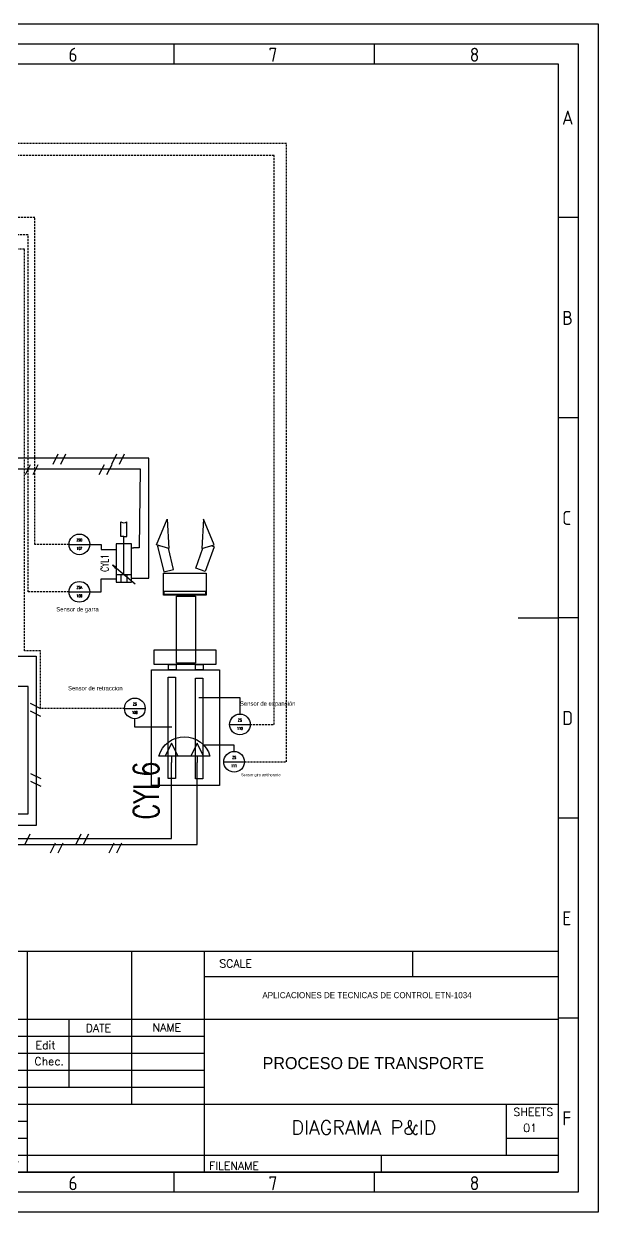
# Model space of a CAD drawing. Header units: inches. Extents: x 190 to 2107, y -339 to -30.
# Drawn here: x 1440.7 to 1584.2, y -339.1 to -42.1 of the extents above; entities that cross this region are included whole.
import ezdxf
from ezdxf.enums import TextEntityAlignment as Align

# ---------------------------------------------------------------- set-up
doc = ezdxf.new("R2010")
doc.units = ezdxf.units.IN
doc.header["$MEASUREMENT"] = 0
doc.linetypes.add('DASHED', pattern=[0.75, 0.5, -0.25])
for name, color, linetype in [('025', 1, 'Continuous'), ('035', 5, 'Continuous'), ('07', 7, 'Continuous'), ('GRN_0.5mm^2', 3, 'DASHED'), ('SYMS', 7, 'Continuous'), ('TAGS', 51, 'Continuous'), ('WHT_0.5mm^2', 7, 'Continuous')]:
    doc.layers.add(name, color=color, linetype=linetype)
doc.styles.add('ISO Proportional', font='isocp.shx')
doc.styles.add('WD', font='romans.shx')

# ---------------------------------------------------------------- blocks, each defined once
blk = doc.blocks.new('VAT1_ROTARY_ACTUATOR')
for p, q in [((-0.0313, -0.0625), (-0.0313, 0.1875)), ((-0.0938, 0.125), (-0.0313, 0.1562)), ((-0.0313, 0.0938), (-0.0938, 0.125)), ((-0.0313, 0.125), (0, 0.125)), ((-0.0313, -0.0313), (-0.0938, 0)), ((-0.0938, 0), (-0.0313, 0.0312)), ((-0.0313, 0), (0, 0))]:
    blk.add_line(p, q)
blk.add_arc((0.004, 0.0625), 0.1299, 105.74773, 254.25225)
at = {"style": 'WD', "width": 0.7}
for tag, p in [('INST', (-0.1875, 0.5)), ('LOC', (-0.1875, 0.3438)), ('TAG1', (-0.1875, 0.1875)), ('DESC1', (-0.1875, -0.1875)), ('DESC2', (-0.1875, -0.3438)), ('DESC3', (-0.1875, -0.5)), ('WDTAGALT', (-0.1875, -0.6562))]:
    blk.add_attdef(tag, text='', height=0.125, dxfattribs=at).set_placement(p, align=Align.RIGHT)
at = {"style": 'WD'}
for tag, p, height, flags in [('WDBLKNAM', (-0.0635, 0.375), 0.01, 9), ('FAMILY', (-0.0625, 0.3438), 0.005, 9), ('X1TERM02', (0, 0.125), 0.005, 1), ('WDTYPE', (0.0625, 0.0625), 0.01, 1), ('X1TERM01', (0, 0), 0.005, 1)]:
    blk.add_attdef(tag, p, '', height=height, dxfattribs=dict(at, flags=flags))
at = {"linetype": 'Continuous', "style": 'WD', "flags": 9}
for tag, p in [('CAT', (-0.0625, 0.3125)), ('ASSYCODE', (-0.0625, 0.25)), ('MFG', (-0.0625, 0.2812))]:
    blk.add_attdef(tag, p, '', height=0.005, dxfattribs=at)
at = {"style": 'WD', "width": 0.7}
for tag, p, height in [('TERM02', (0.0312, 0.1562), 0.0625), ('TERM01', (0.0312, -0.0938), 0.0625), ('RATING1', (-0.0313, -0.2812), 0.125)]:
    blk.add_attdef(tag, p, '', height=height, dxfattribs=at)
at = {"style": 'WD'}
blk.add_attdef('XREF', text='', height=0.0625, dxfattribs=at).set_placement((-0.2188, 0.0312), align=Align.RIGHT)
blk = doc.blocks.new('HIN1_INFRONT_MAIN')
at = {"ltscale": 0.127}
blk.add_line((-0.5, 0), (0.5, 0), dxfattribs=at)
at = {"ltscale": 3.2258}
blk.add_circle((0, 0), 0.5, dxfattribs=at)
at = {"style": 'WD', "width": 0.7}
for tag, height, p in [('INST', 0.125, (-0.481, 0.455)), ('TERM01', 0.0625, (-0.524, 0.018)), ('LOC', 0.125, (-0.481, 0.293))]:
    blk.add_attdef(tag, text='', height=height, dxfattribs=at).set_placement(p, align=Align.RIGHT)
for tag, p, height in [('TERM04', (0.021, 0.531), 0.0625), ('X4TERM01', (-0.5, 0), 0.005), ('X2TERM04', (0, 0.5), 0.005), ('X1TERM03', (0.5, 0), 0.005), ('TERM03', (0.522, 0.018), 0.0625), ('X8TERM02', (0, -0.5), 0.005), ('TERM02', (0.023, -0.581), 0.0625), ('RATING1', (0.513, -0.162), 0.125), ('DESC1', (0.513, -0.321), 0.125), ('DESC2', (0.513, -0.51), 0.125), ('DESC3', (0.513, -0.691), 0.125), ('WDTAGALT', (0.513, -0.866), 0.125)]:
    blk.add_attdef(tag, p, '', height=height, dxfattribs=at)
for tag, p in [('TAG1_PART1', (0, 0.147)), ('TAG1_PART2', (0, -0.26))]:
    blk.add_attdef(tag, text='', height=0.125, dxfattribs=at).set_placement(p, align=Align.CENTER)
blk.add_attdef('XREF', text='', height=0.0625, rotation=0.0625, dxfattribs=at).set_placement((0.546, 0.412), align=Align.TOP_CENTER)
at = {"style": 'WD', "width": 0.7, "flags": 1}
for tag, p in [('WDTYPE', (-0.535, -0.17)), ('CAT', (-0.546, -0.253)), ('MFG', (-0.544, -0.28)), ('FAMILY', (-0.537, -0.223)), ('ASSYCODE', (-0.525, -0.306))]:
    blk.add_attdef(tag, text='', height=0.01, dxfattribs=at).set_placement(p, align=Align.CENTER)
blk = doc.blocks.new('VCY1_SGL_VAR_CUSH')
for p, q in [((0.562, 0.281), (-0.063, 0.281)), ((-0.063, 0.281), (-0.063, 0.031)), ((-0.063, 0.203), (0.062, 0.203)), ((0.062, 0.281), (0.062, 0.031)), ((0.218, 0.344), (0.158, 0.295)), ((0.218, 0.344), (0.181, 0.275)), ((0.562, 0.031), (0.562, 0.281)), ((0.062, 0.109), (-0.063, 0.109)), ((-0.063, 0.031), (0.562, 0.031)), ((0, 0.031), (0, 0)), ((0.062, 0.156), (0.688, 0.156)), ((0.5, 0.031), (0.5, 0))]:
    blk.add_line(p, q)
blk.add_lwpolyline([(0.218, 0.344), (-0.093, -0.031), (-0.093, -0.031)])
at = {"style": 'WD', "width": 0.7}
for tag, p in [('INST', (0.25, 0.719)), ('LOC', (0.25, 0.562)), ('TAG1', (0.25, 0.406))]:
    blk.add_attdef(tag, text='', height=0.125, dxfattribs=at).set_placement(p, align=Align.CENTER)
for tag, p in [('DESC1', (-0.156, 0.156)), ('DESC2', (-0.156, 0)), ('WDTAGALT', (-0.156, -0.312)), ('DESC3', (-0.156, -0.156))]:
    blk.add_attdef(tag, text='', height=0.125, dxfattribs=at).set_placement(p, align=Align.RIGHT)
at = {"style": 'WD'}
for tag, p, height, flags in [('WDBLKNAM', (0.374, 0.281), 0.01, 9), ('FAMILY', (0.383, 0.251), 0.01, 9), ('X8TERM01', (0, 0), 0.005, 1), ('WDTYPE', (0.062, 0.062), 0.01, 1), ('X8TERM02', (0.5, 0), 0.005, 1)]:
    blk.add_attdef(tag, p, '', height=height, dxfattribs=dict(at, flags=flags))
at = {"linetype": 'Continuous', "style": 'WD', "flags": 9}
for tag, p in [('MFG', (0.406, 0.188)), ('CAT', (0.408, 0.207)), ('ASSYCODE', (0.408, 0.17))]:
    blk.add_attdef(tag, text='', height=0.01, dxfattribs=at).set_placement(p, align=Align.CENTER)
at = {"style": 'WD'}
blk.add_attdef('XREF', (0.656, 0.219), '', height=0.0625, dxfattribs=at)
at = {"style": 'WD', "width": 0.7}
for tag, p, height in [('RATING1', (0.688, 0), 0.125), ('TERM01', (0.031, -0.094), 0.0625), ('TERM02', (0.531, -0.094), 0.0625)]:
    blk.add_attdef(tag, p, '', height=height, dxfattribs=at)
blk = doc.blocks.new('IEC_border_a3')
at = {"layer": '035'}
for p, q in [((314, 292), (314, 287)), ((364, 292), (364, 287)), ((414.97, 248.54), (409.98, 248.54)), ((414.98, 198.5), (410, 198.5)), ((414.98, 148.5), (410, 148.5)), ((414.98, 98.5), (410, 98.5)), ((415, 48.46), (410.02, 48.46)), ((314, 10), (314, 5)), ((364, 10), (364, 5))]:
    blk.add_line(p, q, dxfattribs=at)
for points in [[(0, 297), (420, 297), (420, 0), (0, 0)], [(18, 287), (410, 287), (410, 10), (18, 10)]]:
    blk.add_lwpolyline(points, close=True, dxfattribs=at)
at = {"layer": '07'}
blk.add_line((400, 148.5), (410, 148.5), dxfattribs=at)
blk.add_lwpolyline([(13, 292), (415, 292), (415, 5), (13, 5)], close=True, dxfattribs=at)
at = {"layer": '035', "style": 'ISO Proportional'}
for s, p in [('6', (287.69, 287.5)), ('7', (337.67, 287.5)), ('8', (387.92, 287.5)), ('A', (410.98, 271.79)), ('B', (411, 221.75)), ('C', (411, 171.75)), ('D', (411, 121.75)), ('E', (411.02, 71.72)), ('F', (411.02, 21.72)), ('6', (287.69, 5.5)), ('7', (337.67, 5.5)), ('8', (387.92, 5.5))]:
    blk.add_text(s, height=3.5, dxfattribs=at).set_placement(p)
blk = doc.blocks.new('IEC_tblock_a3')
at = {"layer": '035'}
for p, q in [((-106.6, 55.25), (-106.6, 17)), ((-36.4, 55.25), (-36.4, 48.88)), ((-88.4, 48.88), (0, 48.88)), ((-179.4, 38.25), (-179.4, 0)), ((-153.4, 38.25), (-153.4, 0)), ((-140.4, 38.25), (-140.4, 0)), ((-122.2, 38.25), (-122.2, 21.25)), ((-187.2, 34), (-88.4, 34)), ((-187.2, 29.75), (-88.4, 29.75)), ((-187.2, 25.5), (-88.4, 25.5)), ((-187.2, 21.25), (-88.4, 21.25)), ((-187.2, 17), (-132.6, 17)), ((-187.2, 12.75), (-132.6, 12.75)), ((-187.2, 8.5), (-132.6, 8.5)), ((-13, 8.5), (0, 8.5)), ((-187.2, 4.25), (0, 4.25)), ((-44.2, 4.25), (-44.2, 0))]:
    blk.add_line(p, q, dxfattribs=at)
at = {"layer": '07'}
for p, q in [((-187.2, 55.25), (-187.2, 0)), ((-187.2, 55.25), (0, 55.25)), ((-132.6, 55.25), (-132.6, 0)), ((-88.4, 55.25), (-88.4, 0)), ((0, 55.25), (0, 0)), ((-187.2, 38.25), (0, 38.25)), ((-132.6, 17), (0, 17)), ((-13, 17), (-13, 4.25)), ((-187.2, 0), (0, 0))]:
    blk.add_line(p, q, dxfattribs=at)
at = {"style": 'WD'}
for tag, p in [('SCALE', (-69.88, 51.07)), ('SH', (-8.74, 10.06)), ('FILENAME', (-68.15, 0.8))]:
    blk.add_attdef(tag, p, '', height=2, dxfattribs=at)
for tag, height, p in [('EDDATE', 2, (-114.97, 30.8)), ('EDBY', 2, (-98.02, 30.86)), ('PROJDESC', 5, (-45.9, 29.2)), ('CKDATE', 2, (-114.85, 26.58)), ('CKBY', 2, (-97.88, 26.3)), ('DWGDESC', 5, (-44.85, 19.72)), ('DWGNO', 3.5, (-48.54, 9.46))]:
    blk.add_attdef(tag, text='', height=height, dxfattribs=at).set_placement(p, align=Align.CENTER)
at = {"style": 'WD', "flags": 1}
blk.add_attdef('WD_TB', (-120.95, 11.91), '', height=2, dxfattribs=at)
at = {"layer": '025', "style": 'WD'}
for s, p in [('SCALE', (-80.57, 51.13)), ('NAME', (-97.74, 35.14)), ('No:', (-183.81, 1.19)), ('Revision', (-166.53, 1.47)), ('Date', (-146.79, 1.28)), ('By', (-136.33, 1.37))]:
    blk.add_text(s, height=2, dxfattribs=at).set_placement(p, align=Align.CENTER)
for s, p in [('DATE', (-118, 35)), ('Edit', (-130.55, 30.72)), ('Chec.', (-130.82, 26.72)), ('SHEETS', (-11.17, 14.05)), ('FILENAME', (-87.18, 0.61))]:
    blk.add_text(s, height=2, dxfattribs=at).set_placement(p)

msp = doc.modelspace()

# ---------------------------------------------------------------- linework, layer by layer
for p, q in [((1465.01, -170.22), (1465.01, -166.57)), ((1466.47, -170.22), (1466.47, -166.57)), ((1457.21, -172.22), (1460.04, -172.22)), ((1460.04, -172.22), (1460.04, -173.47)), ((1465.74, -170.22), (1465.01, -170.22)), ((1465.74, -170.22), (1466.47, -170.22)), ((1460.04, -173.47), (1463.84, -173.47)), ((1460.04, -181.66), (1460.04, -180.83)), ((1460.04, -180.83), (1463.84, -180.83)), ((1457.21, -184.08), (1460.04, -184.08)), ((1460.04, -184.08), (1460.04, -181.66)), ((1493.28, -222.38), (1485.67, -222.38)), ((1493.28, -223.97), (1493.28, -222.38))]:
    msp.add_line(p, q)
at = {"color": 1}
for points in [[(1468.13, -180.7), (1471.94, -180.7), (1471.94, -155.59), (1471.94, -150.68), (1267.33, -150.68)], [(1267.33, -153.35), (1469.79, -153.35), (1469.6, -173.08), (1468.13, -173.08)]]:
    msp.add_lwpolyline(points, dxfattribs=at)
for points in [[(1473.93, -172.34), (1476.56, -165.89), (1476.96, -173.22), (1473.93, -172.34)], [(1488.26, -172.34), (1485.63, -165.89), (1485.23, -173.22), (1488.26, -172.34)], [(1474.67, -172.55), (1474.12, -172.69), (1475.69, -179.11), (1478.16, -178.5), (1476.87, -173.19)], [(1487.57, -172.54), (1488.33, -172.82), (1486.07, -179.03), (1483.68, -178.16), (1485.5, -173.14)], [(1484.44, -210.46), (1494.73, -210.46), (1494.73, -214.65)], [(1477.75, -217.87), (1468.48, -217.87), (1468.48, -215.8)]]:
    msp.add_lwpolyline(points)
msp.add_lwpolyline([(1465.01, -166.57, 0.330259), (1466.47, -166.57)], format="xyb")
for points in [[(1475.68, -179.42), (1486.27, -179.42), (1486.27, -184.92), (1475.68, -184.92)], [(1475.84, -183.96), (1486.11, -183.96), (1486.11, -184.76), (1475.84, -184.76)], [(1478.87, -185.16), (1483.64, -185.16), (1483.64, -201.95), (1478.87, -201.95)], [(1473.29, -198.61), (1488.73, -198.61), (1488.73, -202.27), (1473.29, -202.27)], [(1472.66, -203.54), (1489.61, -203.54), (1489.61, -232.51), (1472.66, -232.51)], [(1476.88, -202.27), (1478.79, -202.27), (1478.79, -203.54), (1476.88, -203.54)], [(1483.64, -202.27), (1485.55, -202.27), (1485.55, -203.54), (1483.64, -203.54)], [(1476.8, -205.45), (1478.63, -205.45), (1478.63, -230.76), (1476.8, -230.76)], [(1483.64, -205.69), (1485.47, -205.69), (1485.47, -230.84), (1483.64, -230.84)]]:
    msp.add_lwpolyline(points, close=True)
at = {"layer": '025'}
for p, q in [((1448.06, -152.17), (1449.34, -149.62)), ((1449.97, -152.17), (1451.25, -149.62)), ((1462.71, -152.17), (1463.98, -149.62)), ((1464.62, -152.17), (1465.89, -149.62)), ((1441.14, -154.79), (1442.41, -152.24)), ((1443.05, -154.79), (1444.32, -152.24)), ((1459.6, -154.79), (1460.88, -152.24)), ((1461.51, -154.79), (1462.79, -152.24)), ((1442.33, -211.94), (1444.88, -213.21)), ((1442.33, -213.85), (1444.88, -215.12)), ((1442.41, -229.45), (1444.96, -230.72)), ((1442.41, -231.36), (1444.96, -232.63)), ((1441.06, -247.12), (1442.33, -244.57)), ((1453.79, -247.12), (1455.07, -244.57)), ((1455.7, -247.12), (1456.98, -244.57)), ((1447.43, -249.34), (1448.7, -246.8)), ((1449.34, -249.34), (1450.61, -246.8)), ((1462.07, -249.34), (1463.35, -246.8)), ((1463.98, -249.34), (1465.26, -246.8))]:
    msp.add_line(p, q, dxfattribs=at)
for points in [[(1237.75, -150.58), (1241.61, -150.58), (1241.61, -239.55), (1441.86, -239.55), (1441.86, -207.78), (1431.47, -207.78)], [(1431.47, -200.15), (1443.85, -200.15), (1443.85, -242.5), (1239.78, -242.5), (1239.78, -153.14), (1237.75, -153.14)], [(1250.13, -242.98), (1250.13, -247.19), (1484.04, -247.19), (1484.04, -226.71)], [(1250.92, -242.9), (1250.92, -245.76), (1477.67, -245.76), (1477.67, -226.71)]]:
    msp.add_lwpolyline(points, dxfattribs=at)
at = {"layer": 'GRN_0.5mm^2'}
for points in [[(1495.87, -226.56), (1506.4, -226.56), (1506.4, -72.02), (1252.67, -72.02), (1252.67, -78.51)], [(1497.31, -217.23), (1503.3, -217.23), (1503.3, -75.04), (1256.25, -75.04), (1256.25, -82.76)], [(1452.05, -172.22), (1443.53, -172.22), (1443.53, -90.51), (1371.54, -90.51)], [(1452.05, -184.08), (1441.86, -184.08), (1441.86, -94.84), (1367.79, -94.84)], [(1465.89, -213.21), (1444.88, -213.21), (1444.88, -198.8), (1440.9, -198.8), (1440.9, -98.45), (1364.43, -98.45)]]:
    msp.add_lwpolyline(points, dxfattribs=at)

# ---------------------------------------------------------------- block references
msp.add_blockref('IEC_border_a3', (1164.22, -339.12))
ref = msp.add_blockref('IEC_tblock_a3', (1574.22, -329.12))
ref.add_attrib('DWGNO', 'DIAGRAMA P&ID', dxfattribs={"height": 3.5, "style": 'WD'}).set_placement((1525.69, -319.67), align=Align.CENTER)
ref.add_attrib('SH', '01', (1565.49, -319.06), dxfattribs={"height": 2, "style": 'WD'})
at = {"layer": 'SYMS'}
ref = msp.add_blockref('HIN1_INFRONT_MAIN', (1454.63, -172.22), dxfattribs=dict(at, xscale=5.167748068588933, yscale=5.167748068588933, zscale=5.167748068588933))
ref.add_attrib('TAG1_PART1', 'ZSD', dxfattribs={"layer": 'TAGS', "color": 6, "height": 0.646, "style": 'WD', "width": 0.7}).set_placement((1454.63, -171.46), align=Align.CENTER)
ref.add_attrib('TAG1_PART2', '107', dxfattribs={"layer": 'TAGS', "color": 6, "height": 0.646, "style": 'WD', "width": 0.7}).set_placement((1454.63, -173.56), align=Align.CENTER)
ref = msp.add_blockref('VCY1_SGL_VAR_CUSH', (1468.13, -180.7), dxfattribs=dict(at, xscale=15.25629694186071, yscale=15.25629694186071, zscale=15.25629694186071, rotation=90))
ref.add_attrib('TAG1', 'CYL1', dxfattribs={"layer": 'TAGS', "color": 6, "height": 1.907, "rotation": 90, "style": 'WD', "width": 0.7}).set_placement((1461.93, -176.89), align=Align.CENTER)
ref = msp.add_blockref('HIN1_INFRONT_MAIN', (1454.63, -184.08), dxfattribs=dict(at, xscale=5.167748068588933, yscale=5.167748068588933, zscale=5.167748068588933))
ref.add_attrib('TAG1_PART1', 'ZSA', dxfattribs={"layer": 'TAGS', "color": 6, "height": 0.646, "style": 'WD', "width": 0.7}).set_placement((1454.63, -183.32), align=Align.CENTER)
ref.add_attrib('TAG1_PART2', '108', dxfattribs={"layer": 'TAGS', "color": 6, "height": 0.646, "style": 'WD', "width": 0.7}).set_placement((1454.63, -185.43), align=Align.CENTER)
ref = msp.add_blockref('HIN1_INFRONT_MAIN', (1468.48, -213.21), dxfattribs=dict(at, xscale=5.167748068588933, yscale=5.167748068588933, zscale=5.167748068588933))
ref.add_attrib('TAG1_PART1', 'ZS', dxfattribs={"layer": 'TAGS', "color": 6, "height": 0.646, "style": 'WD', "width": 0.7}).set_placement((1468.48, -212.45), align=Align.CENTER)
ref.add_attrib('TAG1_PART2', '109', dxfattribs={"layer": 'TAGS', "color": 6, "height": 0.646, "style": 'WD', "width": 0.7}).set_placement((1468.48, -214.56), align=Align.CENTER)
ref = msp.add_blockref('HIN1_INFRONT_MAIN', (1494.73, -217.23), dxfattribs=dict(at, xscale=5.167748068588933, yscale=5.167748068588933, zscale=5.167748068588933))
ref.add_attrib('TAG1_PART1', 'ZS', dxfattribs={"layer": 'TAGS', "color": 6, "height": 0.646, "style": 'WD', "width": 0.7}).set_placement((1494.73, -216.47), align=Align.CENTER)
ref.add_attrib('TAG1_PART2', '110', dxfattribs={"layer": 'TAGS', "color": 6, "height": 0.646, "style": 'WD', "width": 0.7}).set_placement((1494.73, -218.57), align=Align.CENTER)
ref = msp.add_blockref('VAT1_ROTARY_ACTUATOR', (1484.04, -226.71), dxfattribs=dict(at, xscale=-50.92928480740547, yscale=50.92928480740547, zscale=50.92928480740547, rotation=90))
ref.add_attrib('TAG1', 'CYL6', dxfattribs={"layer": 'TAGS', "color": 6, "height": 6.366, "rotation": 90, "style": 'WD', "width": 0.7}).set_placement((1474.49, -226.49), align=Align.RIGHT)
ref = msp.add_blockref('HIN1_INFRONT_MAIN', (1493.28, -226.56), dxfattribs=dict(at, xscale=5.167748068588933, yscale=5.167748068588933, zscale=5.167748068588933))
ref.add_attrib('TAG1_PART1', 'ZS', dxfattribs={"layer": 'TAGS', "color": 6, "height": 0.646, "style": 'WD', "width": 0.7}).set_placement((1493.28, -225.8), align=Align.CENTER)
ref.add_attrib('TAG1_PART2', '111', dxfattribs={"layer": 'TAGS', "color": 6, "height": 0.646, "style": 'WD', "width": 0.7}).set_placement((1493.28, -227.9), align=Align.CENTER)

# ---------------------------------------------------------------- texts
at = {"attachment_point": 1}
for s, width, gutter_width, insert, char_height in [('Sensor de garra', 97.667, 5.35, (1448.86, -187.91), 1.0703), ('Sensor de retraccion', 97.667, 5.35, (1451.8, -207.64), 1.0703), ('Sensor de expansión', 97.667, 5.35, (1494.73, -211.48), 1.0703), ('APLICACIONES DE TECNICAS DE CONTROL ETN-1034', 66.379, 12.5, (1500.34, -284.13), 1.5), ('PROCESO DE TRANSPORTE', 66.379, 12.5, (1500.41, -300.36), 3)]:
    msp.add_mtext_dynamic_manual_height_columns(s, width=width, gutter_width=gutter_width, heights=[0], dxfattribs=dict(at, insert=insert, char_height=char_height))
at = {"layer": 'WHT_0.5mm^2'}
msp.add_text('Sensor giro antihorario', height=0.706, dxfattribs=at).set_placement((1494.99, -230.16))

doc.saveas('drawing.dxf')
